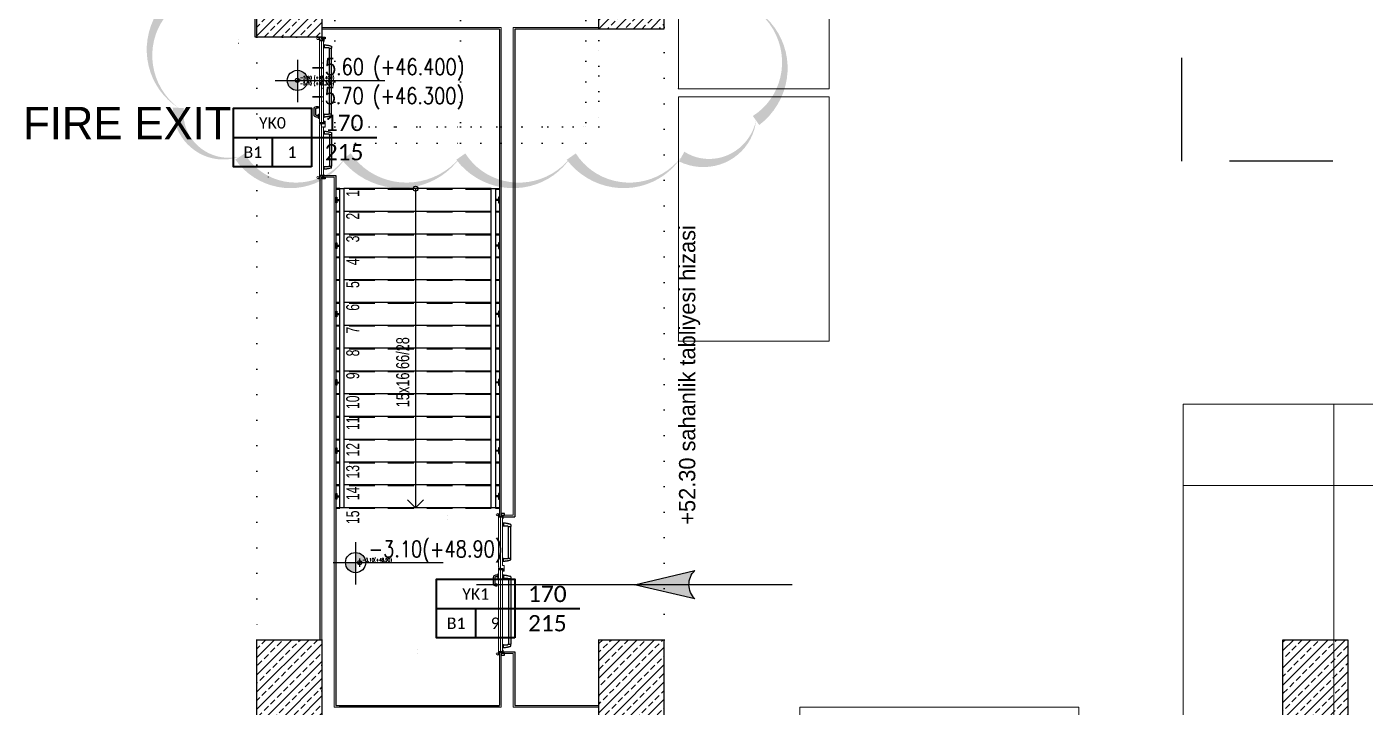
# Model space of a CAD drawing. Header units: metres. Extents: x -20317 to 2216, y -10281 to 3094.
# Drawn here: x -10021 to -8377, y -6709 to -5873 of the extents above; entities that cross this region are included whole.
import ezdxf
from ezdxf.enums import TextEntityAlignment as Align

# ---------------------------------------------------------------- set-up
doc = ezdxf.new("R2010")
doc.units = ezdxf.units.M
doc.header["$MEASUREMENT"] = 0
for name, pattern in [('DASHED2', [9.525, 6.35, -3.175]), ('DOT', [6.35, 0, -6.35]), ('DOT2', [0.125, 0, -0.125]), ('HIDDEN', [9.525, 6.35, -3.175])]:
    doc.linetypes.add(name, pattern=pattern)
doc.layers.get('0').update_dxf_attribs({"color": 30, "lineweight": 0})
for name, color, linetype in [('6', 242, 'Continuous'), ('AG-DOOR', 2, 'Continuous'), ('AG-DOOR-OPENING', 9, 'HIDDEN'), ('AG-HATCH', 9, 'Continuous'), ('AG-HIDDEN', 9, 'HIDDEN'), ('AG-PLASTER', 73, 'Continuous'), ('AG-STAIR', 3, 'Continuous'), ('AG-TEXT', 7, 'Continuous'), ('AR-ESCALATOR', 3, 'Continuous'), ('AR-HANDRAIL', 20, 'Continuous'), ('V-0_Hatch_Concrete', 252, 'Continuous'), ('V-0_Notation_Level_200', 2, 'Continuous'), ('V-0_Notation_Level_200 @ 1', 2, 'Continuous'), ('V-0_Notation_Level_200 @ 10', 2, 'Continuous'), ('V-0_Notation_Level_200 @ 50', 2, 'Continuous'), ('V-2_Column', 160, 'Continuous'), ('V-6_Furniture_Fixed', 54, 'Continuous')]:
    doc.layers.add(name, color=color, linetype=linetype)
for name, color, linetype, lineweight in [('AG-DOOR-NOTATION-FIRE', 1, 'Continuous', 40), ('AG-Door_Aluminum', 60, 'Continuous', 13), ('AG-Insulation_Heat_Rockwool', 95, 'BATTING', 13), ('AG-Wall', 4, 'Continuous', 20), ('HOLD', 7, 'Continuous', 0), ('shaft', 3, 'Continuous', 20), ('SP1-Equipment', 4, 'Continuous', 9), ('SP2-Flooring', 4, 'DASHED2', 9)]:
    doc.layers.add(name, color=color, linetype=linetype, lineweight=lineweight)
doc.styles.add('$0$IIS IKEA SANS', font='')
doc.styles.add('ARIAL', font='arial.ttf', dxfattribs={"width": 0.9})
doc.styles.add('CALIBRI LIGHT', font='calibril.ttf')
doc.styles.add('IIS IKEA SANS', font='')
doc.styles.add('KOT', font='simplex.shx', dxfattribs={"width": 0.9})
doc.styles.get('$0$IIS IKEA SANS').set_extended_font_data('IKEA Sans')
doc.styles.get('IIS IKEA SANS').set_extended_font_data('IKEA Sans')
doc.linetypes.add('BATTING', pattern='A,0.00254,-2.54,[134,ltypeshp.shx,S=2.54,R=0,X=-2.54,Y=0],-5.08,[134,ltypeshp.shx,S=2.54,R=180,X=2.54,Y=0],-2.54', length=10.16254)
pattern_1 = [(45, (-19036.79, -4512.143), (-10.606602, 10.606602), []), (45, (-19026.183, -4512.143), (-10.606602, 10.606602), [7.5, -3.75])]

# ---------------------------------------------------------------- blocks, each defined once
blk = doc.blocks.new('IIS_RoomInfo_2D')
at = {"style": 'IIS IKEA SANS'}
for tag, p, height in [('IIS_ROOMINFO_1:ROOMNAME', (-5.191, 1.615), 2), ('IIS_ROOMINFO_1:ROOMNO', (-5.191, -1.385), 2), ('IIS_ROOMINFO_1:ROOMM2', (-5.191, -3.635), 1.25)]:
    blk.add_attdef(tag, p, '', height=height, dxfattribs=at)
blk = doc.blocks.new('$0$ok')
at = {"layer": '6'}
h = blk.add_hatch(color=256, dxfattribs=at)
edge = h.paths.add_edge_path()
edge.add_ellipse((1571515.97, 116941.68), major_axis=(-7.14, 7.19), ratio=1, start_angle=359.45276, end_angle=450.68953)
edge.add_line((1571508.87, 116934.46), (1571477.92, 116941.82))
edge.add_line((1571477.92, 116941.82), (1571508.9, 116948.94))
for p, q in [((1571477.92, 116941.82), (1571508.9, 116948.94)), ((1571508.87, 116934.46), (1571477.92, 116941.82))]:
    blk.add_line(p, q, dxfattribs=at)
at = {"layer": '6', "extrusion": (0, 0, -1)}
blk.add_ellipse((1571515.97, 116941.68), major_axis=(-7.14, 7.19), ratio=1, start_param=4.700354, end_param=6.292737, dxfattribs=at)
blk = doc.blocks.new('$0$A$C742A37F2')
at = {"layer": '6'}
blk.add_line((-0.25, -60.747), (3.623, -60.747), dxfattribs=at)
at = {"layer": '6', "extrusion": (0, 0, -1), "xscale": -0.02399999999994179, "yscale": 0.02399999999994179, "zscale": -0.02399999999994179, "rotation": 359.7675031380014}
blk.add_blockref('$0$ok', (37702.084, -3020.371), dxfattribs=at)
blk = doc.blocks.new('$0$150714_ARSA$0$Kolon 80x80')
at = {"layer": 'V-0_Hatch_Concrete'}
h = blk.add_hatch(dxfattribs=at)
h.set_pattern_fill('ANSI33', color=256, scale=0.6)
h.set_pattern_definition([(45, (-173.56495, -48.76922), (-0.10606602, 0.10606602), []), (45, (-173.45888, -48.76922), (-0.10606602, 0.10606602), [0.075, -0.0375])])
h.paths.add_polyline_path([(0, 0.8), (0.8, 0.8), (0.8, 0), (0, 0)])
blk.add_lwpolyline([(0, 0.8), (0.8, 0.8), (0.8, 0), (0, 0), (0, 0.8)])
blk = doc.blocks.new('150714_ARSA$0$KOLON 80X120')
at = {"layer": 'V-0_Hatch_Concrete'}
h = blk.add_hatch(dxfattribs=at)
h.set_pattern_fill('ANSI33', color=256, scale=60)
h.set_pattern_definition(pattern_1)
h.paths.add_polyline_path([(0, 100), (80, 100), (80, 0), (0, 0)])
blk.add_lwpolyline([(0, 100), (80, 100), (80, 0), (0, 0), (0, 100)])
blk = doc.blocks.new('Racking 1_17')
at = {"layer": 'SP1-Equipment', "color": 7, "linetype": 'Continuous', "lineweight": 20}
for p, q in [((3000, 1850), (0, 1850)), ((0, 1850), (0, 0)), ((3000, 0), (3000, 1850)), ((0, 0), (3000, 0))]:
    blk.add_line(p, q, dxfattribs=at)
blk.add_point((0, 1850), dxfattribs=at)
blk = doc.blocks.new('Racking 1_18')
at = {"layer": 'SP1-Equipment', "color": 7, "linetype": 'Continuous', "lineweight": 20}
for p, q in [((-1000, 1850), (0, 1850)), ((-1000, 0), (-1000, 1850)), ((3000, 1850), (0, 1850)), ((0, 1850), (0, 0)), ((3000, 0), (3000, 1850)), ((-1000, 0), (0, 0)), ((0, 0), (3000, 0))]:
    blk.add_line(p, q, dxfattribs=at)
for p in [(0, 1850), (3000, 1850)]:
    blk.add_point(p, dxfattribs=at)
blk = doc.blocks.new('Racking 1_21')
at = {"layer": 'SP1-Equipment', "color": 7, "linetype": 'Continuous', "lineweight": 20}
for p, q in [((-1000, 1650), (0, 1650)), ((-1000, 0), (-1000, 1650)), ((0, 1050), (0, 1650)), ((3000, 1050), (3000, 1650)), ((3000, 1050), (0, 1050)), ((0, 1050), (0, 0)), ((3000, 0), (3000, 1050)), ((-1000, 0), (0, 0)), ((0, 0), (3000, 0))]:
    blk.add_line(p, q, dxfattribs=at)
blk = doc.blocks.new('A$C2E8D7F0A')
at = {"layer": 'SP1-Equipment', "color": 7, "linetype": 'Continuous', "lineweight": 20}
for p, q in [((6775, 3394), (6775, 2394)), ((6775, 3394), (8625, 3394)), ((8625, 3394), (8625, 2394)), ((6775, 2394), (6775, -606)), ((8625, 2394), (6775, 2394)), ((8625, -606), (8625, 2394))]:
    blk.add_line(p, q, dxfattribs=at)
blk.add_point((8625, 2394), dxfattribs=at)
at = {"layer": 'SP1-Equipment', "color": 7, "linetype": 'Continuous', "lineweight": 40, "xscale": -0.9999999999999999, "zscale": 1000, "rotation": 90}
for name, p in [('Racking 1_18', (2427, 10267)), ('Racking 1_21', (10275, 2394))]:
    blk.add_blockref(name, p, dxfattribs=at)
at = {"layer": 'SP1-Equipment', "color": 7, "linetype": 'Continuous', "lineweight": 40, "zscale": 1000, "rotation": 90}
blk.add_blockref('Racking 1_17', (2427, 4167), dxfattribs=at)
blk = doc.blocks.new('*U118')
blk.add_lwpolyline([(1000, -450), (2200, -450), (2200, 450), (1000, 450)], close=True)
for points in [[(2200, 0), (0, 0)], [(1600, -450), (1600, 0)]]:
    blk.add_lwpolyline(points)
at = {"style": 'CALIBRI LIGHT'}
for tag, height, p in [('GENİŞLİK', 250, (500, 225)), ('KAPIKODU', 175, (1600, 225)), ('YÜKSEKLİK', 250, (500, -225)), ('KATTAKI.SAYISI', 175, (1300, -225)), ('BULUNDUGU.KAT', 175, (1900, -225))]:
    blk.add_attdef(tag, text='', height=height, dxfattribs=at).set_placement(p, align=Align.MIDDLE_CENTER)
blk = doc.blocks.new('$0$150714_ARSA$0$KOLON 80X120')
at = {"layer": 'V-0_Hatch_Concrete'}
h = blk.add_hatch(dxfattribs=at)
h.set_pattern_fill('ANSI33', color=256, scale=60)
h.set_pattern_definition(pattern_1)
h.paths.add_polyline_path([(0, 100), (80, 100), (80, 0), (0, 0)])
blk.add_lwpolyline([(0, 100), (80, 100), (80, 0), (0, 0), (0, 100)])
blk = doc.blocks.new('conta')
at = {"layer": 'AG-Door_Aluminum', "ltscale": 10}
for p, q in [((-2649.9, 5345.5), (-2649.8, 5345.6)), ((-2649.9, 5344.5), (-2649.8, 5344.3)), ((-2649.8, 5344.3), (-2649.7, 5344.3)), ((-2649.7, 5345.4), (-2649.3, 5345.4)), ((-2649.2, 5345.4), (-2649.1, 5345.5)), ((-2649, 5344), (-2648.8, 5343.8)), ((-2648.9, 5344.1), (-2648.7, 5343.9)), ((-2648.8, 5345.1), (-2648.6, 5345.3)), ((-2648.8, 5344.9), (-2648.6, 5345.2)), ((-2648.7, 5343.8), (-2648.7, 5343.8)), ((-2648.6, 5345.3), (-2648.6, 5345.3))]:
    blk.add_line(p, q, dxfattribs=at)
for centre, radius, start, end in [((-2649.8, 5345.5), 0.05, 140.6345, 188.9372), ((-2653, 5345), 3.19, 350.4674, 8.9372), ((-2649.9, 5344.5), 0.02, 170.4674, 213.7451), ((-2649.7, 5345.6), 0.0696, 22.2428, 159.258), ((-2650.9, 5345), 1.24, 340.3382, 16.7772), ((-2649.7, 5344.6), 0.03, 160.3382, 273.2666), ((-2649.7, 5345.4), 0.03, 90, 196.7772), ((-2649.6, 5341.5), 3.01, 80.4362, 93.2666), ((-2649.3, 5345.5), 0.05, 270, 303.0062), ((-2649.2, 5344.1), 0.231, 353.9571, 81.9004), ((-2649.1, 5345.5), 0.03, 4.7972, 123.0062), ((-2649.1, 5344.5), 0.03, 260.4362, 338.7066), ((-2651.2, 5344.8), 2.33, 7.5897, 18.7951), ((-2649, 5345.6), 0.05, 18.7951, 42.1429), ((-2650.2, 5345), 1.27, 338.7066, 23.0418), ((-2648.9, 5344.1), 0.1, 173.9571, 217.2653), ((-2648.8, 5345.1), 0.05, 187.5897, 322.7347), ((-2658.2, 5345.2), 9.36, 353.6857, 357.8537), ((-2648.8, 5344.2), 0.1, 173.6857, 217.2653), ((-2648.8, 5344.8), 0.05, 142.7347, 180.2669), ((-2648.7, 5343.8), 0.05, 217.2653, 307.2653), ((-2648.7, 5343.8), 0.05, 307.2653, 37.2653), ((-2648.6, 5345.3), 0.05, 52.7347, 142.7347), ((-2648.6, 5345.3), 0.05, 322.7347, 52.7347)]:
    blk.add_arc(centre, radius, start, end, dxfattribs=at)
for points, knots in [([(-2649, 5345.6), (-2649, 5345.6), (-2649.1, 5345.7), (-2649.2, 5345.4), (-2649.3, 5345.7), (-2649.4, 5345.5), (-2649.5, 5345.7), (-2649.6, 5345.5), (-2649.7, 5345.6), (-2649.7, 5345.6)], [0.0086373, 0.0086373, 0.0086373, 0.0086373, 0.1097304, 0.3133405, 0.4430081, 0.5658764, 0.7165186, 0.8527974, 0.9648495, 0.9648495, 0.9648495, 0.9648495]), ([(-2649.7, 5344.3), (-2649.7, 5344.3), (-2649.7, 5344.5), (-2649.6, 5344.3), (-2649.3, 5344.4), (-2649.2, 5344.4), (-2649.2, 5344.4)], [0, 0, 0, 0, 0.1008757, 0.3841126, 0.5436166, 0.6906785, 0.6906785, 0.6906785, 0.6906785])]:
    blk.add_open_spline(points, degree=3, knots=knots, dxfattribs=at)
blk = doc.blocks.new('YANGIN KAC KAPI')
at = {"layer": 'AG-HATCH', "lineweight": 5, "ltscale": 2}
h = blk.add_hatch(color=256, dxfattribs=at)
h.dxf.hatch_style = 1
h.paths.add_polyline_path([(-1.643, -0.023), (-1.645, -0.023), (-1.645, -0.009), (-1.643, -0.009)])
h = blk.add_hatch(color=256, dxfattribs=at)
h.dxf.hatch_style = 1
h.paths.add_polyline_path([(0.023, -0.023), (0.025, -0.023), (0.025, -0.009), (0.023, -0.009)])
at = {"layer": 'AG-DOOR', "color": 4, "lineweight": -2, "ltscale": 10}
for p, q in [((-0.828, 0.047), (-0.828, 0.027)), ((-0.828, 0.027), (-0.808, 0.027)), ((-0.808, 0.027), (-0.808, 0.047)), ((-0.728, 0.077), (-0.798, 0.077)), ((-0.728, 0.057), (-0.798, 0.057)), ((-0.733, 0.019), (-0.733, 0.011)), ((-0.686, 0.021), (-0.731, 0.021)), ((-0.718, 0.021), (-0.718, 0.047)), ((-0.698, 0.021), (-0.698, 0.047)), ((-0.683, 0.011), (-0.683, 0.019))]:
    blk.add_line(p, q, dxfattribs=at)
at = {"layer": 'AG-DOOR', "color": 9, "linetype": 'HIDDEN', "ltscale": 100}
for p, q in [((-1.587, -0.046), (-1.587, -0.039)), ((-1.587, -0.046), (-1.587, -0.039)), ((-1.587, -0.046), (-1.587, -0.039)), ((-1.585, -0.049), (-1.555, -0.049)), ((-1.568, -0.139), (-1.547, -0.139)), ((-1.552, -0.039), (-1.552, -0.046)), ((-1.552, -0.046), (-1.552, -0.101)), ((-1.547, -0.104), (-1.55, -0.104)), ((-1.547, -0.104), (-1.547, -0.139)), ((-0.738, -0.111), (-1.547, -0.111)), ((-0.738, -0.139), (-1.547, -0.139)), ((-0.738, -0.104), (-0.738, -0.139)), ((-0.738, -0.104), (-0.735, -0.104)), ((-0.717, -0.139), (-0.738, -0.139)), ((-0.733, -0.046), (-0.733, -0.039)), ((-0.733, -0.046), (-0.733, -0.039)), ((-0.733, -0.046), (-0.733, -0.039)), ((-0.733, -0.046), (-0.733, -0.101)), ((-0.7, -0.049), (-0.731, -0.049)), ((-0.698, -0.039), (-0.698, -0.046)), ((-0.527, -0.039), (-0.527, -0.046)), ((-0.525, -0.049), (-0.495, -0.049)), ((-0.508, -0.139), (-0.487, -0.139)), ((-0.492, -0.046), (-0.492, -0.039)), ((-0.492, -0.046), (-0.492, -0.039)), ((-0.492, -0.046), (-0.492, -0.039)), ((-0.492, -0.046), (-0.492, -0.101)), ((-0.487, -0.104), (-0.49, -0.104)), ((-0.487, -0.104), (-0.487, -0.139)), ((-0.487, -0.111), (-0.098, -0.111)), ((-0.487, -0.139), (-0.098, -0.139)), ((-0.098, -0.104), (-0.098, -0.139)), ((-0.098, -0.104), (-0.095, -0.104)), ((-0.077, -0.139), (-0.098, -0.139)), ((-0.093, -0.039), (-0.093, -0.046)), ((-0.093, -0.046), (-0.093, -0.101)), ((-0.06, -0.049), (-0.09, -0.049)), ((-0.058, -0.046), (-0.058, -0.039)), ((-0.058, -0.046), (-0.058, -0.039)), ((-0.058, -0.046), (-0.058, -0.039))]:
    blk.add_line(p, q, dxfattribs=at)
at = {"layer": 'AG-DOOR', "color": 9, "ltscale": 10}
for p, q in [((-0.627, -0.001), (-0.63, -0.001)), ((-0.63, -0.02), (-0.627, -0.02)), ((-0.627, -0.016), (-0.627, -0.001)), ((-0.627, -0.004), (-0.617, -0.004)), ((-0.627, -0.006), (-0.617, -0.006)), ((-0.617, -0.01), (-0.627, -0.016)), ((-0.627, -0.02), (-0.627, -0.016))]:
    blk.add_line(p, q, dxfattribs=at)
at = {"layer": 'AG-DOOR', "color": 4, "lineweight": -2, "ltscale": 10}
for centre, radius, start, end in [((-0.798, 0.047), 0.03, 90, 180), ((-0.798, 0.047), 0.01, 90, 180), ((-0.731, 0.019), 0.0025, 90, 180), ((-0.728, 0.047), 0.03, 0, 90), ((-0.728, 0.047), 0.01, 0, 90), ((-0.686, 0.019), 0.0025, 0, 90)]:
    blk.add_arc(centre, radius, start, end, dxfattribs=at)
at = {"layer": 'AG-DOOR', "color": 9, "linetype": 'HIDDEN', "ltscale": 100}
for centre, radius, start, end in [((-1.212, -0.023), 0.376, 183.5277, 197.6198), ((-1.585, -0.046), 0.0025, 180, 270), ((-1.568, -0.136), 0.0025, 197.6198, 270), ((-1.555, -0.046), 0.0025, 270, 0), ((-1.55, -0.101), 0.0025, 180, 270), ((-0.735, -0.101), 0.0025, 270, 0), ((-0.731, -0.046), 0.0025, 180, 270), ((-0.731, -0.046), 0.0025, 180, 270), ((-0.731, -0.046), 0.0025, 180, 270), ((-0.717, -0.136), 0.0025, 270, 342.3802), ((-1.074, -0.023), 0.376, 342.3802, 356.4723), ((-0.7, -0.046), 0.0025, 270, 0), ((-0.151, -0.023), 0.376, 183.5277, 197.6198), ((-0.525, -0.046), 0.0025, 180, 270), ((-0.508, -0.136), 0.0025, 197.6198, 270), ((-0.495, -0.046), 0.0025, 270, 0), ((-0.495, -0.046), 0.0025, 270, 0), ((-0.495, -0.046), 0.0025, 270, 0), ((-0.49, -0.101), 0.0025, 180, 270), ((-0.095, -0.101), 0.0025, 270, 0), ((-0.09, -0.046), 0.0025, 180, 270), ((-0.077, -0.136), 0.0025, 270, 342.3802), ((-0.433, -0.023), 0.376, 342.3802, 356.4723), ((-0.06, -0.046), 0.0025, 270, 0)]:
    blk.add_arc(centre, radius, start, end, dxfattribs=at)
at = {"layer": 'AG-DOOR-OPENING', "color": 9, "linetype": 'DOT'}
for points in [[(-1.657, 0.011), (-1.657, 1.007, -0.414214), (-1.656, 1.008), (-1.608, 1.008, -0.414214), (-1.607, 1.007), (-1.607, 0.011)], [(0.037, 0.011), (0.037, 0.635, 0.414214), (0.036, 0.636), (-0.012, 0.636, 0.414214), (-0.013, 0.635), (-0.013, 0.011)]]:
    blk.add_lwpolyline(points, format="xyb", dxfattribs=at)
for centre, radius, start, end in [((-1.651, -0.034), 1.041, 2.4474, 90.355), ((0.027, -0.002), 0.638, 89.1449, 178.8679)]:
    blk.add_arc(centre, radius, start, end, dxfattribs=at)
at = {"layer": 'AG-Door_Aluminum', "color": 9, "ltscale": 10}
for p, q in [((-1.675, 0.025), (-1.679, 0.024)), ((-1.671, 0.014), (-1.67, 0.011)), ((-1.67, 0.011), (-1.668, 0.011)), ((-1.668, 0.011), (-1.669, 0.016)), ((-1.668, 0.01), (-1.668, 0.017)), ((-1.665, 0.01), (-1.665, 0.016)), ((-1.655, 0.019), (-1.66, 0.015)), ((-1.642, 0.008), (-1.657, 0.008)), ((-1.642, 0.005), (-1.643, 0.005)), ((-1.64, -0.009), (-1.64, 0.003)), ((0.02, -0.009), (0.02, 0.003)), ((0.022, 0.008), (0.037, 0.008)), ((0.022, 0.005), (0.023, 0.005)), ((0.035, 0.019), (0.04, 0.015)), ((0.045, 0.01), (0.045, 0.016)), ((0.048, 0.01), (0.048, 0.017)), ((0.048, 0.011), (0.049, 0.016)), ((0.05, 0.011), (0.048, 0.011)), ((0.051, 0.014), (0.05, 0.011)), ((0.055, 0.025), (0.059, 0.024)), ((-1.64, -0.017), (-1.64, -0.009)), ((-1.637, -0.017), (-1.64, -0.017)), ((0.017, -0.017), (0.02, -0.017)), ((0.02, -0.017), (0.02, -0.009))]:
    blk.add_line(p, q, dxfattribs=at)
at = {"layer": 'AG-Door_Aluminum', "ltscale": 0.3}
for p, q in [((-1.657, 0.009), (-1.657, 0.01)), ((-1.656, 0.011), (-0.611, 0.011)), ((-1.656, 0.01), (-0.611, 0.01)), ((-1.656, 0.01), (-1.656, 0.009)), ((-1.656, 0.009), (-1.637, 0.009)), ((-1.656, 0.008), (-1.639, 0.008)), ((-1.655, 0.009), (-1.655, 0.01)), ((-1.639, 0.009), (-1.639, 0.008)), ((-1.637, -0.009), (-1.637, 0.009)), ((-1.636, -0.009), (-1.636, 0.009)), ((-0.631, -0.009), (-0.631, 0.009)), ((-0.63, -0.009), (-0.63, 0.009)), ((-0.611, 0.009), (-0.63, 0.009)), ((-0.628, 0.009), (-0.628, 0.008)), ((-0.611, 0.008), (-0.628, 0.008)), ((-0.619, 0.006), (-0.619, -0.001)), ((-0.618, 0.007), (-0.598, 0.007)), ((-0.617, 0.006), (-0.598, 0.006)), ((-0.612, 0.009), (-0.612, 0.01)), ((-0.611, 0.01), (-0.611, 0.009)), ((-0.61, 0.009), (-0.61, 0.01)), ((-0.598, 0.007), (-0.595, 0.011)), ((-0.598, 0.006), (-0.594, 0.01)), ((0.036, 0.011), (-0.595, 0.011)), ((0.036, 0.01), (-0.594, 0.01)), ((0.016, -0.009), (0.016, 0.009)), ((0.017, -0.009), (0.017, 0.009)), ((0.036, 0.009), (0.017, 0.009)), ((0.019, 0.009), (0.019, 0.008)), ((0.036, 0.008), (0.019, 0.008)), ((0.035, 0.009), (0.035, 0.01)), ((0.036, 0.01), (0.036, 0.009)), ((0.037, 0.009), (0.037, 0.01)), ((-1.637, -0.038), (-1.637, -0.009)), ((-1.636, -0.038), (-1.636, -0.009)), ((-0.631, -0.038), (-1.636, -0.038)), ((-1.636, -0.039), (-0.631, -0.039)), ((-0.647, -0.058), (-0.647, -0.042)), ((-0.646, -0.041), (-0.634, -0.041)), ((-0.646, -0.057), (-0.646, -0.043)), ((-0.578, -0.059), (-0.646, -0.059)), ((-0.645, -0.042), (-0.634, -0.042)), ((-0.579, -0.058), (-0.645, -0.058)), ((-0.634, -0.043), (-0.635, -0.049)), ((-0.634, -0.05), (-0.619, -0.05)), ((-0.631, -0.038), (-0.631, -0.009)), ((-0.63, -0.038), (-0.63, -0.009)), ((-0.618, -0.049), (-0.618, -0.042)), ((-0.578, -0.039), (-0.578, -0.057)), ((-0.577, -0.038), (0.016, -0.038)), ((-0.577, -0.039), (-0.577, -0.058)), ((0.016, -0.039), (-0.577, -0.039)), ((0.016, -0.038), (0.016, -0.009)), ((0.017, -0.038), (0.017, -0.009))]:
    blk.add_line(p, q, dxfattribs=at)
at = {"layer": 'AG-Door_Aluminum', "color": 4, "ltscale": 0.3}
for p, q in [((-1.645, 0.004), (-1.645, -0.006)), ((0.025, 0.004), (0.025, -0.006)), ((-1.645, -0.038), (-1.657, -0.038)), ((-1.647, -0.009), (-1.647, -0.008)), ((-1.647, -0.023), (-1.647, -0.009)), ((-1.645, -0.025), (-1.645, -0.038)), ((0.025, -0.025), (0.025, -0.038)), ((0.025, -0.038), (0.037, -0.038)), ((0.027, -0.009), (0.027, -0.008)), ((0.027, -0.023), (0.027, -0.009))]:
    blk.add_line(p, q, dxfattribs=at)
for points in [[(-1.674, 0.007), (-1.674, 0), (-1.676, 0), (-1.676, 0.007, -0.414214), (-1.673, 0.01), (-1.662, 0.01, -0.414214), (-1.66, 0.008, 0.414214), (-1.659, 0.007), (-1.646, 0.007)], [(-1.646, 0.005), (-1.659, 0.005, -0.414214), (-1.662, 0.008, 0.414214), (-1.662, 0.008), (-1.673, 0.008, 0.414214), (-1.674, 0.007)], [(-1.643, 0.004), (-1.643, -0.006, -0.414214), (-1.645, -0.008, 0.414214), (-1.645, -0.009), (-1.645, -0.023, 0.414214), (-1.645, -0.023, -0.414214), (-1.643, -0.025), (-1.643, -0.038, -0.414214), (-1.645, -0.04), (-1.657, -0.04, 1), (-1.657, -0.043), (-1.622, -0.043)], [(0.023, 0.004), (0.023, -0.006, 0.414214), (0.025, -0.008, -0.414214), (0.025, -0.009), (0.025, -0.023, -0.414214), (0.025, -0.023, 0.414214), (0.023, -0.025), (0.023, -0.038, 0.414214), (0.025, -0.04), (0.037, -0.04, -1), (0.037, -0.043), (0.002, -0.043)], [(0.054, 0.007), (0.054, 0), (0.056, 0), (0.056, 0.007, 0.414214), (0.053, 0.01), (0.042, 0.01, 0.414214), (0.04, 0.008, -0.414214), (0.039, 0.007), (0.026, 0.007)], [(0.026, 0.005), (0.039, 0.005, 0.414214), (0.042, 0.008, -0.414214), (0.042, 0.008), (0.053, 0.008, -0.414214), (0.054, 0.007)], [(-1.631, -0.043), (-1.631, -0.041), (-1.622, -0.041, -1), (-1.622, -0.045), (-1.657, -0.045)], [(0.011, -0.043), (0.011, -0.041), (0.002, -0.041, 1), (0.002, -0.045), (0.037, -0.045)]]:
    blk.add_lwpolyline(points, format="xyb", dxfattribs=at)
at = {"layer": 'AG-Door_Aluminum', "ltscale": 0.3}
for points in [[(-0.618, 0.005), (-0.618, 0, 0.414214), (-0.617, -0.001), (-0.617, -0.001, -0.414214), (-0.616, -0.002), (-0.616, -0.04, -0.414214), (-0.617, -0.041), (-0.617, -0.041)], [(-0.618, -0.002), (-0.617, -0.002, -0.414214), (-0.617, -0.002), (-0.617, -0.04, -0.414214), (-0.617, -0.04), (-0.618, -0.04, 0.414214), (-0.619, -0.041), (-0.619, -0.049, -0.414214), (-0.619, -0.049), (-0.633, -0.049, -0.469603), (-0.634, -0.048), (-0.633, -0.042)]]:
    blk.add_lwpolyline(points, format="xyb", dxfattribs=at)
at = {"layer": 'AG-Door_Aluminum', "color": 9, "ltscale": 10}
for centre in [(-1.663, 0.029), (0.043, 0.029)]:
    blk.add_circle(centre, 0.0126, dxfattribs=at)
for centre, radius, start, end in [((-1.663, 0.029), 0.0163, 196.3458, 241.2012), ((-1.672, 0.016), 0.00297, 12.1292, 36.6827), ((-1.657, 0.012), 0.007, 144.8285, 196.6008), ((-1.657, 0.012), 0.004, 133.501, 269.7288), ((-1.642, 0.003), 0.005, 0, 89.9977), ((-1.642, 0.003), 0.002, 0, 90), ((0.022, 0.003), 0.005, 90.0023, 180), ((0.022, 0.003), 0.002, 90, 180), ((0.037, 0.012), 0.004, 270.2712, 46.499), ((0.037, 0.012), 0.007, 343.3992, 35.1715), ((0.052, 0.016), 0.00297, 143.3173, 167.8708), ((0.043, 0.029), 0.0163, 298.7988, 343.6542)]:
    blk.add_arc(centre, radius, start, end, dxfattribs=at)
at = {"layer": 'AG-Door_Aluminum', "ltscale": 0.3}
for centre, radius, start, end in [((-1.656, 0.01), 0.001, 90, 180), ((-1.656, 0.009), 0.001, 180, 270), ((-1.637, 0.009), 0.001, 0, 90), ((-0.63, 0.009), 0.001, 90, 180), ((-0.618, 0.006), 0.001, 90, 180), ((-0.617, 0.005), 0.0005, 90, 180), ((-0.611, 0.01), 0.001, 0, 90), ((-0.611, 0.009), 0.001, 270, 0), ((0.017, 0.009), 0.001, 90, 180), ((0.036, 0.01), 0.001, 0, 90), ((0.036, 0.009), 0.001, 270, 0), ((-1.636, -0.038), 0.001, 180, 270), ((-0.646, -0.042), 0.001, 90, 180), ((-0.646, -0.058), 0.001, 180, 270), ((-0.645, -0.043), 0.0005, 90, 180), ((-0.645, -0.057), 0.0005, 180, 270), ((-0.634, -0.049), 0.001, 168.932, 270), ((-0.634, -0.042), 0.001, 349.3803, 90), ((-0.634, -0.043), 0.0005, 348.932, 90), ((-0.631, -0.038), 0.001, 270, 0), ((-0.618, -0.001), 0.001, 180, 270), ((-0.619, -0.049), 0.001, 270, 0), ((-0.617, -0.042), 0.0005, 90, 180), ((-0.579, -0.057), 0.0005, 270, 0), ((-0.577, -0.039), 0.001, 90.0003, 180), ((-0.578, -0.058), 0.001, 270, 0), ((-0.577, -0.039), 0.0005, 90, 180), ((0.016, -0.038), 0.001, 270, 0)]:
    blk.add_arc(centre, radius, start, end, dxfattribs=at)
at = {"layer": 'AG-Door_Aluminum', "color": 4, "ltscale": 0.3}
for centre, radius, start, end in [((-1.646, 0.004), 0.0026, 0, 90), ((-1.646, 0.004), 0.0008, 0, 90), ((0.026, 0.004), 0.0026, 90, 180), ((0.026, 0.004), 0.0008, 90, 180), ((-1.657, -0.042), 0.0033, 90, 270), ((-1.645, -0.008), 0.002, 90, 180), ((-1.645, -0.023), 0.002, 180, 270), ((-1.645, -0.006), 0.0005, 270, 0), ((-1.645, -0.025), 0.0005, 0, 90), ((-1.645, -0.038), 0.0005, 270, 0), ((0.025, -0.008), 0.002, 0, 90), ((0.025, -0.006), 0.0005, 180, 270), ((0.025, -0.023), 0.002, 270, 0), ((0.025, -0.025), 0.0005, 90, 180), ((0.025, -0.038), 0.0005, 180, 270), ((0.037, -0.042), 0.0033, 270, 90)]:
    blk.add_arc(centre, radius, start, end, dxfattribs=at)
at = {"layer": 'AG-HATCH', "color": 9, "linetype": 'Continuous'}
for p, q in [((-1.657, -0.043), (-1.657, -0.042)), ((-1.651, -0.042), (-1.65, -0.04)), ((-1.651, -0.043), (-1.638, -0.043)), ((-1.65, -0.041), (-1.65, -0.041)), ((-1.65, -0.042), (-1.648, -0.042)), ((-1.648, -0.041), (-1.647, -0.04)), ((-1.647, -0.041), (-1.647, -0.041)), ((-1.647, -0.042), (-1.645, -0.042)), ((-1.643, -0.04), (-1.643, -0.035)), ((-1.642, -0.035), (-1.641, -0.04)), ((0.031, -0.043), (0.018, -0.043)), ((0.022, -0.035), (0.021, -0.04)), ((0.023, -0.04), (0.023, -0.035)), ((0.027, -0.042), (0.025, -0.042)), ((0.028, -0.041), (0.027, -0.04)), ((0.027, -0.041), (0.027, -0.041)), ((0.03, -0.042), (0.028, -0.042)), ((0.031, -0.042), (0.03, -0.04)), ((0.03, -0.041), (0.03, -0.041)), ((0.032, -0.043), (0.032, -0.042))]:
    blk.add_line(p, q, dxfattribs=at)
at = {"layer": 'AG-HATCH', "ltscale": 2.5}
for points in [[(-1.68, -0.06), (-1.66, -0.06), (-1.66, -0.02), (-1.68, -0.02), (-1.68, -0.06)], [(0.04, -0.06), (0.06, -0.06), (0.06, -0.02), (0.04, -0.02), (0.04, -0.06)]]:
    blk.add_lwpolyline(points, dxfattribs=at)
at = {"layer": 'AG-HATCH', "lineweight": 5, "ltscale": 2}
for points in [[(-1.645, -0.023), (-1.643, -0.023), (-1.643, -0.009), (-1.645, -0.009), (-1.645, -0.023)], [(0.025, -0.023), (0.023, -0.023), (0.023, -0.009), (0.025, -0.009), (0.025, -0.023)]]:
    blk.add_lwpolyline(points, dxfattribs=at)
at = {"layer": 'AG-HATCH', "color": 9, "linetype": 'Continuous'}
for centre, radius, start, end in [((-1.646, -0.175), 0.134, 92.2975, 94.4863), ((-1.651, -0.018), 0.0251, 258.2003, 270.9174), ((-1.65, -0.041), 0.000316, 324.9586, 145.0152), ((-1.65, -0.041), 0.000211, 145.0123, 270), ((-1.648, -0.041), 0.00105, 270.0106, 324.9923), ((-1.647, -0.041), 0.000316, 331.169, 157.4401), ((-1.647, -0.041), 0.000211, 151.2102, 270), ((-1.645, -0.04), 0.00211, 270, 0), ((-1.642, -0.035), 0.000526, 15.5884, 180), ((-1.639, -0.04), 0.00147, 195.5887, 270), ((-1.639, -0.017), 0.0245, 268.7806, 294.546), ((-1.642, -0.011), 0.0327, 278.2922, 296.0474), ((-1.628, -0.04), 0.000526, 285.3148, 104.5082), ((0.019, -0.017), 0.0245, 245.454, 271.2194), ((0.008, -0.04), 0.000526, 75.4918, 254.6852), ((0.022, -0.011), 0.0327, 243.9526, 261.7078), ((0.019, -0.04), 0.00147, 270, 344.4113), ((0.022, -0.035), 0.000526, 0, 164.4116), ((0.025, -0.04), 0.00211, 180, 270), ((0.027, -0.041), 0.000316, 22.5599, 208.831), ((0.027, -0.041), 0.000211, 270, 28.7898), ((0.028, -0.041), 0.00105, 215.0077, 269.9894), ((0.03, -0.041), 0.000316, 34.9848, 215.0414), ((0.03, -0.041), 0.000211, 270, 34.9877), ((0.031, -0.042), 0.000526, 0, 35.0077), ((0.031, -0.043), 0.000526, 270, 0)]:
    blk.add_arc(centre, radius, start, end, dxfattribs=at)
at = {"layer": 'AG-Insulation_Heat_Rockwool', "ltscale": 0.45}
for p, q in [((-0.631, -0.014), (-1.636, -0.014)), ((-0.616, -0.014), (0.016, -0.014))]:
    blk.add_line(p, q, dxfattribs=at)
at = {"layer": 'AG-DOOR', "xscale": -0.01, "yscale": 0.01, "zscale": 0.01, "rotation": 270}
blk.add_blockref('conta', (-54.078, 26.45), dxfattribs=at)
blk = doc.blocks.new('*U35')
h = blk.add_hatch(color=256)
h.paths.add_polyline_path([(0, 0), (248, 0, 0.414214), (0, 248)])
h.paths.add_polyline_path([(0, -248), (0, 0), (-248, 0, 0.414214)])
for p, q in [((0, 503), (0, -536)), ((-547, 0), (2149, 0))]:
    blk.add_line(p, q)
blk.add_circle((0, 0), 248)
at = {"style": 'KOT', "width": 0.9}
blk.add_attdef('BITMIS-KOT', text='', height=400, dxfattribs=at).set_placement((319, 15), align=Align.BOTTOM_LEFT)
blk.add_attdef('KABA-KOT', text='', height=400, dxfattribs=at).set_placement((314, -177), align=Align.TOP_LEFT)
blk = doc.blocks.new('*U248')
at = {"layer": 'V-0_Notation_Level_200 @ 1'}
ref = blk.add_blockref('*U35', (-9612.1, -6531.2), dxfattribs=dict(at, xscale=0.001, yscale=0.001, zscale=0.001))
ref.add_attrib('BITMIS-KOT', '-3.10(+48.90)', dxfattribs={"layer": '0', "height": 0.4, "style": 'KOT', "width": 0.8}).set_placement((-9611.8, -6531.2), align=Align.BOTTOM_LEFT)
at = {"layer": 'V-0_Notation_Level_200 @ 10'}
ref = blk.add_blockref('*U35', (-9612.1, -6531.2), dxfattribs=dict(at, xscale=0.01, yscale=0.01, zscale=0.01))
ref.add_attrib('BITMIS-KOT', '-3.10(+48.90)', dxfattribs={"layer": '0', "height": 4, "style": 'KOT', "width": 0.8}).set_placement((-9608.9, -6531.1), align=Align.BOTTOM_LEFT)
at = {"layer": 'V-0_Notation_Level_200 @ 50'}
ref = blk.add_blockref('*U35', (-9617.1, -6531.2), dxfattribs=dict(at, xscale=0.05, yscale=0.05, zscale=0.05))
ref.add_attrib('BITMIS-KOT', '-3.10(+48.90)', dxfattribs={"layer": '0', "height": 20, "style": 'KOT', "width": 0.8}).set_placement((-9601.1, -6530.5), align=Align.BOTTOM_LEFT)
blk = doc.blocks.new('*U249')
at = {"layer": 'V-0_Notation_Level_200 @ 1'}
ref = blk.add_blockref('*U35', (-9688.6, -5938.9), dxfattribs=dict(at, xscale=0.001, yscale=0.001, zscale=0.001))
ref.add_attrib('KABA-KOT', '-5.70 (+46.300)', dxfattribs={"layer": '0', "height": 0.4, "style": 'KOT', "width": 0.8}).set_placement((-9688.3, -5939.1), align=Align.TOP_LEFT)
ref.add_attrib('BITMIS-KOT', '-5.60 (+46.400)', dxfattribs={"layer": '0', "height": 0.4, "style": 'KOT', "width": 0.8}).set_placement((-9688.3, -5938.9), align=Align.BOTTOM_LEFT)
at = {"layer": 'V-0_Notation_Level_200 @ 10'}
ref = blk.add_blockref('*U35', (-9688.6, -5938.9), dxfattribs=dict(at, xscale=0.01, yscale=0.01, zscale=0.01))
ref.add_attrib('KABA-KOT', '-5.70 (+46.300)', dxfattribs={"layer": '0', "height": 4, "style": 'KOT', "width": 0.8}).set_placement((-9685.5, -5940.7), align=Align.TOP_LEFT)
ref.add_attrib('BITMIS-KOT', '-5.60 (+46.400)', dxfattribs={"layer": '0', "height": 4, "style": 'KOT', "width": 0.8}).set_placement((-9685.4, -5938.8), align=Align.BOTTOM_LEFT)
at = {"layer": 'V-0_Notation_Level_200 @ 50'}
ref = blk.add_blockref('*U35', (-9688.6, -5938.9), dxfattribs=dict(at, xscale=0.05, yscale=0.05, zscale=0.05))
ref.add_attrib('KABA-KOT', '-5.70 (+46.300)', dxfattribs={"layer": '0', "height": 20, "style": 'KOT', "width": 0.8}).set_placement((-9672.9, -5947.8), align=Align.TOP_LEFT)
ref.add_attrib('BITMIS-KOT', '-5.60 (+46.400)', dxfattribs={"layer": '0', "height": 20, "style": 'KOT', "width": 0.8}).set_placement((-9672.6, -5938.2), align=Align.BOTTOM_LEFT)
blk = doc.blocks.new('ybant-1')
at = {"layer": 'AG-HIDDEN', "color": 4, "linetype": 'DOT2', "ltscale": 250}
for q in [(-407, -2840.6), (-327, -2100.6)]:
    blk.add_line((-407, -2100.6), q, dxfattribs=at)
blk.add_lwpolyline([(-407, -2840.6), (-327, -2840.6), (-327, -2940.6), (13.2, -2940.6), (13.2, -2840.6), (93.2, -2840.6), (93.2, -2010.6), (13, -2010.6), (13, -2210.6), (-327, -2210.6), (-327, -2100.6), (-407, -2100.6)], close=True, dxfattribs=at)
for points in [[(-327, -2100.6), (-327, -2210.6), (-311, -2210.6)], [(-3, -2210.6), (13, -2210.6), (13, -2090.6)]]:
    blk.add_lwpolyline(points, dxfattribs=at)
at = {"layer": 'AR-ESCALATOR', "color": 1, "linetype": 'DOT2', "ltscale": 200}
for p, q in [((-311, -2210.6), (-157, -2210.6)), ((-157, -2210.6), (-3, -2210.6)), ((-311, -2230.6), (-157, -2230.6)), ((-157, -2230.6), (-3, -2230.6))]:
    blk.add_line(p, q, dxfattribs=at)
for points in [[(-311, -2230.6), (-311, 20)], [(-157, -2230.6), (-157, -1401.1)], [(-3, -2230.6), (-3, -1494.5)]]:
    blk.add_lwpolyline(points, dxfattribs=at)
at = {"layer": 'shaft', "linetype": 'DOT2', "ltscale": 200, "style": 'IIS IKEA SANS'}
blk.add_text('+52.30 sahanlik tabliyesi hizasi', height=20, rotation=90, dxfattribs=at).set_placement((131.5, -2699.4))

msp = doc.modelspace()

# ---------------------------------------------------------------- linework, layer by layer
at = {"layer": 'AG-HIDDEN', "ltscale": 5}
for p, q in [((-9636.4, -6072.9), (-9641.4, -6072.9)), ((-9450.4, -6072.9), (-9631.4, -6072.9)), ((-9440.4, -6072.9), (-9445.4, -6072.9)), ((-9636.4, -6100.9), (-9641.4, -6100.9)), ((-9450.4, -6100.9), (-9631.4, -6100.9)), ((-9440.4, -6100.9), (-9445.4, -6100.9)), ((-9636.4, -6128.9), (-9641.4, -6128.9)), ((-9450.4, -6128.9), (-9631.4, -6128.9)), ((-9440.4, -6128.9), (-9445.4, -6128.9)), ((-9636.4, -6156.9), (-9641.4, -6156.9)), ((-9450.4, -6156.9), (-9631.4, -6156.9)), ((-9440.4, -6156.9), (-9445.4, -6156.9)), ((-9636.4, -6184.9), (-9641.4, -6184.9)), ((-9450.4, -6184.9), (-9631.4, -6184.9)), ((-9440.4, -6184.9), (-9445.4, -6184.9)), ((-9636.4, -6212.9), (-9641.4, -6212.9)), ((-9450.4, -6212.9), (-9631.4, -6212.9)), ((-9440.4, -6212.9), (-9445.4, -6212.9)), ((-9636.4, -6240.9), (-9641.4, -6240.9)), ((-9450.4, -6240.9), (-9631.4, -6240.9)), ((-9440.4, -6240.9), (-9445.4, -6240.9)), ((-9636.4, -6268.9), (-9641.4, -6268.9)), ((-9450.4, -6268.9), (-9631.4, -6268.9)), ((-9440.4, -6268.9), (-9445.4, -6268.9)), ((-9636.4, -6296.9), (-9641.4, -6296.9)), ((-9450.4, -6296.9), (-9631.4, -6296.9)), ((-9440.4, -6296.9), (-9445.4, -6296.9)), ((-9636.4, -6324.9), (-9641.4, -6324.9)), ((-9450.4, -6324.9), (-9631.4, -6324.9)), ((-9440.4, -6324.9), (-9445.4, -6324.9)), ((-9636.4, -6352.9), (-9641.4, -6352.9)), ((-9450.4, -6352.9), (-9631.4, -6352.9)), ((-9440.4, -6352.9), (-9445.4, -6352.9)), ((-9636.4, -6380.9), (-9641.4, -6380.9)), ((-9450.4, -6380.9), (-9631.4, -6380.9)), ((-9440.4, -6380.9), (-9445.4, -6380.9)), ((-9636.4, -6408.9), (-9641.4, -6408.9)), ((-9450.4, -6408.9), (-9631.4, -6408.9)), ((-9440.4, -6408.9), (-9445.4, -6408.9)), ((-9636.4, -6436.9), (-9641.4, -6436.9)), ((-9450.4, -6436.9), (-9631.4, -6436.9)), ((-9440.4, -6436.9), (-9445.4, -6436.9)), ((-9636.4, -6464.9), (-9641.4, -6464.9)), ((-9450.4, -6464.9), (-9631.4, -6464.9)), ((-9440.4, -6464.9), (-9445.4, -6464.9))]:
    msp.add_line(p, q, dxfattribs=at)
at = {"layer": 'AG-PLASTER'}
for p, q in [((-9740.4, -5885.9), (-9740.4, -4943.9)), ((-9440.4, -5875.9), (-9658.4, -5875.9)), ((-9440.4, -5875.9), (-9440.4, -6474.9)), ((-9318.4, -5875.9), (-9421.4, -5875.9)), ((-9421.4, -5875.9), (-9421.4, -6474.9)), ((-9738.4, -5885.9), (-9740.4, -5885.9)), ((-9660.4, -6625.9), (-9660.4, -6055.9)), ((-9660.4, -6055.9), (-9641.4, -6055.9)), ((-9641.4, -6055.9), (-9641.4, -6706.9)), ((-9440.4, -6474.9), (-9421.4, -6474.9)), ((-9440.4, -6640.9), (-9440.4, -6706.9)), ((-9440.4, -6640.9), (-9421.4, -6640.9)), ((-9421.4, -6640.9), (-9421.4, -6706.9)), ((-9641.4, -6706.9), (-9440.4, -6706.9)), ((-9440.4, -6708.9), (-9637.4, -6708.9)), ((-9421.4, -6706.9), (-9318.4, -6706.9))]:
    msp.add_line(p, q, dxfattribs=at)
at = {"layer": 'AG-STAIR'}
for p, q in [((-9636.4, -6071.9), (-9641.4, -6071.9)), ((-9450.4, -6071.9), (-9631.4, -6071.9)), ((-9636.4, -6099.9), (-9641.4, -6099.9)), ((-9450.4, -6099.9), (-9631.4, -6099.9)), ((-9440.4, -6099.9), (-9445.4, -6099.9)), ((-9636.4, -6127.9), (-9641.4, -6127.9)), ((-9450.4, -6127.9), (-9631.4, -6127.9)), ((-9440.4, -6127.9), (-9445.4, -6127.9)), ((-9636.4, -6155.9), (-9641.4, -6155.9)), ((-9450.4, -6155.9), (-9631.4, -6155.9)), ((-9440.4, -6155.9), (-9445.4, -6155.9)), ((-9636.4, -6183.9), (-9641.4, -6183.9)), ((-9450.4, -6183.9), (-9631.4, -6183.9)), ((-9440.4, -6183.9), (-9445.4, -6183.9)), ((-9636.4, -6211.9), (-9641.4, -6211.9)), ((-9450.4, -6211.9), (-9631.4, -6211.9)), ((-9440.4, -6211.9), (-9445.4, -6211.9)), ((-9636.4, -6239.9), (-9641.4, -6239.9)), ((-9450.4, -6239.9), (-9631.4, -6239.9)), ((-9440.4, -6239.9), (-9445.4, -6239.9)), ((-9636.4, -6267.9), (-9641.4, -6267.9)), ((-9450.4, -6267.9), (-9631.4, -6267.9)), ((-9440.4, -6267.9), (-9445.4, -6267.9)), ((-9636.4, -6295.9), (-9641.4, -6295.9)), ((-9450.4, -6295.9), (-9631.4, -6295.9)), ((-9440.4, -6295.9), (-9445.4, -6295.9)), ((-9636.4, -6323.9), (-9641.4, -6323.9)), ((-9450.4, -6323.9), (-9631.4, -6323.9)), ((-9440.4, -6323.9), (-9445.4, -6323.9)), ((-9636.4, -6351.9), (-9641.4, -6351.9)), ((-9450.4, -6351.9), (-9631.4, -6351.9)), ((-9440.4, -6351.9), (-9445.4, -6351.9)), ((-9636.4, -6379.9), (-9641.4, -6379.9)), ((-9450.4, -6379.9), (-9631.4, -6379.9)), ((-9440.4, -6379.9), (-9445.4, -6379.9)), ((-9636.4, -6407.9), (-9641.4, -6407.9)), ((-9450.4, -6407.9), (-9631.4, -6407.9)), ((-9440.4, -6407.9), (-9445.4, -6407.9)), ((-9636.4, -6435.9), (-9641.4, -6435.9)), ((-9450.4, -6435.9), (-9631.4, -6435.9)), ((-9440.4, -6435.9), (-9445.4, -6435.9)), ((-9636.4, -6463.9), (-9641.4, -6463.9)), ((-9450.4, -6463.9), (-9631.4, -6463.9)), ((-9440.4, -6463.9), (-9445.4, -6463.9))]:
    msp.add_line(p, q, dxfattribs=at)
at = {"layer": 'AG-STAIR', "color": 9}
msp.add_line((-9543.4, -6071.9), (-9543.4, -6463.9), dxfattribs=at)
at = {"layer": 'AG-STAIR'}
msp.add_lwpolyline([(-9445.4, -6071.9), (-9440.4, -6071.9)], dxfattribs=at)
at = {"layer": 'AG-STAIR', "color": 9}
msp.add_lwpolyline([(-9553.3, -6454), (-9543.4, -6463.9), (-9533.5, -6454)], dxfattribs=at)
msp.add_circle((-9543.4, -6071.9), 3, dxfattribs=at)
at = {"layer": 'AG-Wall'}
for p, q in [((-9738.4, -5885.9), (-9738.4, -4947.9)), ((-9438.4, -5873.9), (-9658.4, -5873.9)), ((-9438.4, -5873.9), (-9438.4, -6472.9)), ((-9318.4, -5873.9), (-9423.4, -5873.9)), ((-9423.4, -5873.9), (-9423.4, -6472.9)), ((-9718.4, -5885.9), (-9738.4, -5885.9)), ((-9658.4, -6625.9), (-9658.4, -6057.9)), ((-9658.4, -6057.9), (-9643.4, -6057.9)), ((-9643.4, -6057.9), (-9643.4, -6708.9)), ((-9438.4, -6472.9), (-9423.4, -6472.9)), ((-9438.4, -6642.9), (-9438.4, -6708.9)), ((-9438.4, -6642.9), (-9423.4, -6642.9)), ((-9423.4, -6642.9), (-9423.4, -6708.9)), ((-9643.4, -6708.9), (-9438.4, -6708.9)), ((-9423.4, -6708.9), (-9318.4, -6708.9))]:
    msp.add_line(p, q, dxfattribs=at)
at = {"layer": 'AR-HANDRAIL', "ltscale": 2.5}
for points in [[(-9631.4, -6463.9), (-9636.4, -6463.9), (-9636.4, -6071.9), (-9631.4, -6071.9)], [(-9445.4, -6463.9), (-9450.4, -6463.9), (-9450.4, -6071.9), (-9445.4, -6071.9)]]:
    msp.add_lwpolyline(points, close=True, dxfattribs=at)
at = {"layer": 'AR-HANDRAIL', "color": 9, "ltscale": 2.5}
for points in [[(-9641.4, -6082.4), (-9640.2, -6082.4), (-9640.2, -6089.4), (-9641.4, -6089.4)], [(-9440.4, -6082.4), (-9441.7, -6082.4), (-9441.7, -6089.4), (-9440.4, -6089.4)], [(-9641.4, -6138.4), (-9640.2, -6138.4), (-9640.2, -6145.4), (-9641.4, -6145.4)], [(-9440.4, -6138.4), (-9441.7, -6138.4), (-9441.7, -6145.4), (-9440.4, -6145.4)], [(-9641.4, -6222.4), (-9640.2, -6222.4), (-9640.2, -6229.4), (-9641.4, -6229.4)], [(-9440.4, -6222.4), (-9441.7, -6222.4), (-9441.7, -6229.4), (-9440.4, -6229.4)], [(-9641.4, -6306.4), (-9640.2, -6306.4), (-9640.2, -6313.4), (-9641.4, -6313.4)], [(-9440.4, -6306.4), (-9441.7, -6306.4), (-9441.7, -6313.4), (-9440.4, -6313.4)], [(-9641.4, -6390.4), (-9640.2, -6390.4), (-9640.2, -6397.4), (-9641.4, -6397.4)], [(-9440.4, -6390.4), (-9441.7, -6390.4), (-9441.7, -6397.4), (-9440.4, -6397.4)], [(-9641.4, -6446.4), (-9640.2, -6446.4), (-9640.2, -6453.4), (-9641.4, -6453.4)], [(-9440.4, -6446.4), (-9441.7, -6446.4), (-9441.7, -6453.4), (-9440.4, -6453.4)]]:
    msp.add_lwpolyline(points, close=True, dxfattribs=at)
for points in [[(-9640.2, -6085.4), (-9636.4, -6085.4)], [(-9640.2, -6086.4), (-9636.4, -6086.4)], [(-9441.7, -6085.4), (-9445.4, -6085.4)], [(-9441.7, -6086.4), (-9445.4, -6086.4)], [(-9640.2, -6141.4), (-9636.4, -6141.4)], [(-9640.2, -6142.4), (-9636.4, -6142.4)], [(-9441.7, -6141.4), (-9445.4, -6141.4)], [(-9441.7, -6142.4), (-9445.4, -6142.4)], [(-9640.2, -6225.4), (-9636.4, -6225.4)], [(-9640.2, -6226.4), (-9636.4, -6226.4)], [(-9441.7, -6225.4), (-9445.4, -6225.4)], [(-9441.7, -6226.4), (-9445.4, -6226.4)], [(-9640.2, -6309.4), (-9636.4, -6309.4)], [(-9640.2, -6310.4), (-9636.4, -6310.4)], [(-9441.7, -6309.4), (-9445.4, -6309.4)], [(-9441.7, -6310.4), (-9445.4, -6310.4)], [(-9640.2, -6393.4), (-9636.4, -6393.4)], [(-9441.7, -6393.4), (-9445.4, -6393.4)], [(-9640.2, -6394.4), (-9636.4, -6394.4)], [(-9441.7, -6394.4), (-9445.4, -6394.4)], [(-9640.2, -6449.4), (-9636.4, -6449.4)], [(-9640.2, -6450.4), (-9636.4, -6450.4)], [(-9441.7, -6449.4), (-9445.4, -6449.4)], [(-9441.7, -6450.4), (-9445.4, -6450.4)]]:
    msp.add_lwpolyline(points, dxfattribs=at)
at = {"layer": 'HOLD'}
msp.add_lwpolyline([(-9125.3, -5852.5, 0, 13.6, -0.520567), (-9125.3, -5988.2, 0, 13.6, -0.520567), (-9216.6, -6032.5, 0, 13.6, -0.520567), (-9352.2, -6032.5, 0, 13.6, -0.520567), (-9487.9, -6032.5, 0, 13.6, -0.502058), (-9628.5, -6032.5, 0, 13.6, -0.540493), (-9759.1, -6032.5, 0, 13.6, -0.520567), (-9834.8, -5972.6, 0, 13.6, -0.520567), (-9834.8, -5836.9, 0, 13.6, -0.520567)], format="xyseb", dxfattribs=at)
at = {"layer": 'SP2-Flooring', "color": 30, "linetype": 'Continuous', "lineweight": 20}
msp.add_lwpolyline([(-9071.4, -6708.9), (-9071.4, -6896.9), (-9147.1, -7004.9), (-8731.9, -7295.6), (-8729, -6708.9), (-9071.4, -6708.9)], dxfattribs=at)
at = {"layer": 'V-6_Furniture_Fixed', "color": 7, "linetype": 'HIDDEN', "ltscale": 20}
msp.add_lwpolyline([(-8602.4, -5568.2), (-6702.4, -5568.2), (-6702.4, -6038.2), (-8602.4, -6038.2)], close=True, dxfattribs=at)

# ---------------------------------------------------------------- block references
at = {"xscale": 0.1, "yscale": 0.1, "zscale": 0.1}
msp.add_blockref('A$C2E8D7F0A', (-9278.4, -6675.9), dxfattribs=at)
at = {"layer": '6', "xscale": 100, "yscale": 100, "zscale": 100}
msp.add_blockref('$0$A$C742A37F2', (-9443.4, -483.6), dxfattribs=at)
at = {"layer": 'AG-DOOR', "yscale": 100, "zscale": 100, "rotation": 90}
for p, xscale in [((-9660.4, -6053.9), -100), ((-9440.4, -6476.9), 100)]:
    msp.add_blockref('YANGIN KAC KAPI', p, dxfattribs=dict(at, xscale=xscale))
at = {"layer": 'AG-DOOR-NOTATION-FIRE', "ltscale": 0.3}
ref = msp.add_blockref('*U118', (-9591.2, -6009.1), dxfattribs=dict(at, xscale=-0.08000000000000002, yscale=0.08000000000000002, zscale=0.08000000000000002))
ref.add_attrib('BULUNDUGU.KAT', 'B1', dxfattribs={"layer": '0', "height": 14, "style": 'CALIBRI LIGHT'}).set_placement((-9743.2, -6027.1), align=Align.MIDDLE_CENTER)
ref.add_attrib('KATTAKI.SAYISI', '1', dxfattribs={"layer": '0', "height": 14, "style": 'CALIBRI LIGHT'}).set_placement((-9695.2, -6027.1), align=Align.MIDDLE_CENTER)
ref.add_attrib('KAPIKODU', 'YK0', dxfattribs={"layer": '0', "height": 14, "style": 'CALIBRI LIGHT'}).set_placement((-9719.2, -5991.1), align=Align.MIDDLE_CENTER)
ref.add_attrib('YÜKSEKLİK', '215', dxfattribs={"layer": '0', "height": 20, "style": 'CALIBRI LIGHT'}).set_placement((-9631.2, -6027.1), align=Align.MIDDLE_CENTER)
ref.add_attrib('GENİŞLİK', '170', dxfattribs={"layer": '0', "height": 20, "style": 'CALIBRI LIGHT'}).set_placement((-9631.2, -5991.1), align=Align.MIDDLE_CENTER)
ref = msp.add_blockref('*U118', (-9341.6, -6587.7), dxfattribs=dict(at, xscale=-0.08000000000000002, yscale=0.08000000000000002, zscale=0.08000000000000002))
ref.add_attrib('BULUNDUGU.KAT', 'B1', dxfattribs={"layer": '0', "height": 14, "style": 'CALIBRI LIGHT'}).set_placement((-9493.6, -6605.7), align=Align.MIDDLE_CENTER)
ref.add_attrib('KATTAKI.SAYISI', '9', dxfattribs={"layer": '0', "height": 14, "style": 'CALIBRI LIGHT'}).set_placement((-9445.6, -6605.7), align=Align.MIDDLE_CENTER)
ref.add_attrib('KAPIKODU', 'YK1', dxfattribs={"layer": '0', "height": 14, "style": 'CALIBRI LIGHT'}).set_placement((-9469.6, -6569.7), align=Align.MIDDLE_CENTER)
ref.add_attrib('YÜKSEKLİK', '215', dxfattribs={"layer": '0', "height": 20, "style": 'CALIBRI LIGHT'}).set_placement((-9381.6, -6605.7), align=Align.MIDDLE_CENTER)
ref.add_attrib('GENİŞLİK', '170', dxfattribs={"layer": '0', "height": 20, "style": 'CALIBRI LIGHT'}).set_placement((-9381.6, -6569.7), align=Align.MIDDLE_CENTER)
at = {"layer": 'AG-HIDDEN'}
msp.add_blockref('ybant-1', (-9331.4, -3785.3), dxfattribs=at)
at = {"layer": 'AG-TEXT', "color": 2, "linetype": 'Continuous', "lineweight": -2, "transparency": 33554610}
ref = msp.add_blockref('IIS_RoomInfo_2D', (-9921.5, -6043.7), dxfattribs=dict(at, xscale=20, yscale=20, zscale=20))
ref.add_attrib('IIS_ROOMINFO_1:ROOMNAME', 'FIRE EXIT', (-10025.3, -6011.4), dxfattribs={"layer": '0', "height": 40, "style": 'IIS IKEA SANS'})
at = {"layer": 'V-0_Notation_Level_200'}
for name in ['*U249', '*U248']:
    msp.add_blockref(name, (0, 0), dxfattribs=at)
at = {"layer": 'V-2_Column', "lineweight": -2, "transparency": 33554610}
msp.add_blockref('150714_ARSA$0$KOLON 80X120', (-9738.4, -5885.9), dxfattribs=at)
at = {"layer": 'V-2_Column', "xscale": 100, "yscale": 100, "zscale": 100}
msp.add_blockref('$0$150714_ARSA$0$Kolon 80x80', (-9318.4, -5875.9), dxfattribs=at)
at = {"layer": 'V-2_Column'}
for p in [(-9738.4, -6725.9), (-9318.4, -6725.9), (-8478.4, -6725.9)]:
    msp.add_blockref('$0$150714_ARSA$0$KOLON 80X120', p, dxfattribs=at)

# ---------------------------------------------------------------- texts
at = {"layer": 'AG-TEXT', "ltscale": 0.3, "style": '$0$IIS IKEA SANS', "width": 0.7}
for s, p in [('1', (-9612.6, -6081.9)), ('2', (-9612.6, -6109.9)), ('3', (-9612.6, -6137.9)), ('4', (-9612.6, -6165.9)), ('5', (-9612.6, -6193.9)), ('6', (-9612.6, -6221.9)), ('7', (-9612.6, -6249.9)), ('8', (-9612.6, -6277.9)), ('9', (-9612.6, -6305.9)), ('10', (-9612.6, -6342.6)), ('11', (-9612.6, -6368.4)), ('12', (-9612.6, -6400.9)), ('13', (-9612.6, -6428)), ('14', (-9612.6, -6454.6)), ('15', (-9612.6, -6483.9))]:
    msp.add_text(s, height=16, rotation=90, dxfattribs=at).set_placement(p)
at = {"layer": 'AG-TEXT', "style": 'ARIAL', "width": 0.7}
msp.add_text('15x16.66/28', height=16, rotation=90, dxfattribs=at).set_placement((-9551.2, -6340.4))

doc.saveas('drawing.dxf')
